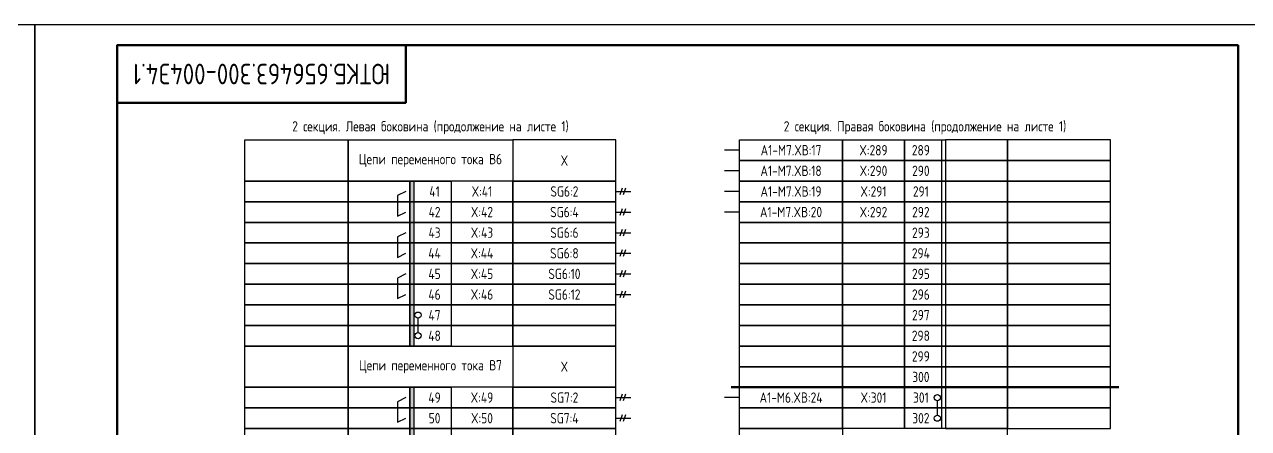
# Model space of a CAD drawing. Header units: millimetres. Extents: x -1612 to 9998, y -90 to 1220.
# Drawn here: x 8274.5 to 8571.5, y 322.1 to 420.1 of the extents above; entities that cross this region are included whole.
import ezdxf

# ---------------------------------------------------------------- set-up
doc = ezdxf.new("R2010")
doc.units = ezdxf.units.MM
doc.styles.add('Gost_type_A', font='GOST_A.TTF')

# ---------------------------------------------------------------- blocks, each defined once
blk = doc.blocks.new('Штамп угловой верхний')
at = {"lineweight": 50}
blk.add_lwpolyline([(0, 0), (70, 0), (70, -14), (0, -14)], close=True, dxfattribs=at)

msp = doc.modelspace()

# ---------------------------------------------------------------- hatches: boundary and pattern name
h = msp.add_hatch(color=256)
h.dxf.hatch_style = 1
h.paths.add_polyline_path([(8369, 382.07), (8368, 382.07), (8368, 342.07), (8369, 342.07)])
h = msp.add_hatch(color=256)
h.dxf.hatch_style = 1
h.paths.add_polyline_path([(8369, 332.07), (8368, 332.07), (8368, 292.07), (8369, 292.07)])

# ---------------------------------------------------------------- linework, layer by layer
for p, q in [((8497, 392.07), (8497, 337.07)), ((8448, 389.57), (8444.38, 389.57)), ((8448, 384.57), (8444.38, 384.57)), ((8419.54, 380.38), (8418.96, 378.76)), ((8420.33, 380.38), (8419.75, 378.76)), ((8418, 379.57), (8421.62, 379.57)), ((8448, 379.57), (8444.38, 379.57)), ((8418, 374.57), (8421.62, 374.57)), ((8419.54, 375.38), (8418.96, 373.76)), ((8420.33, 375.38), (8419.75, 373.76)), ((8448, 374.57), (8444.38, 374.57)), ((8418, 369.57), (8421.62, 369.57)), ((8419.54, 370.38), (8418.96, 368.76)), ((8420.33, 370.38), (8419.75, 368.76)), ((8419.54, 365.38), (8418.96, 363.76)), ((8420.33, 365.38), (8419.75, 363.76)), ((8418, 364.57), (8421.62, 364.57)), ((8418, 359.57), (8421.62, 359.57)), ((8419.54, 360.38), (8418.96, 358.76)), ((8420.33, 360.38), (8419.75, 358.76)), ((8497, 357.07), (8497, 337.07)), ((8418, 354.57), (8421.62, 354.57)), ((8419.54, 355.38), (8418.96, 353.76)), ((8420.33, 355.38), (8419.75, 353.76)), ((8370, 345.32), (8370, 348.82)), ((8497, 347.07), (8497, 322.07)), ((8419.54, 330.38), (8418.96, 328.76)), ((8420.33, 330.38), (8419.75, 328.76)), ((8418, 329.57), (8421.62, 329.57)), ((8448, 329.57), (8444.38, 329.57)), ((8496, 325.32), (8496, 328.82)), ((8418, 324.57), (8421.62, 324.57)), ((8419.54, 325.38), (8418.96, 323.76)), ((8420.33, 325.38), (8419.75, 323.76))]:
    msp.add_line(p, q)
at = {"lineweight": 50}
msp.add_line((8446, 332.07), (8540, 332.07), dxfattribs=at)
for points in [[(8277, 420.07), (8277, 0.07), (7980, 0.07), (7980, 420.07)], [(8574, 420.07), (8574, 0.07), (8277, 0.07), (8277, 420.07)], [(8328, 392.07), (8353, 392.07), (8353, 382.07), (8328, 382.07)], [(8353, 392.07), (8393, 392.07), (8393, 382.07), (8353, 382.07)], [(8418, 392.07), (8393, 392.07), (8393, 382.07), (8418, 382.07)], [(8448, 392.07), (8473, 392.07), (8473, 387.07), (8448, 387.07)], [(8473, 392.07), (8488, 392.07), (8488, 387.07), (8473, 387.07)], [(8488, 392.07), (8498, 392.07), (8498, 387.07), (8488, 387.07)], [(8513, 392.07), (8498, 392.07), (8498, 387.07), (8513, 387.07)], [(8538, 392.07), (8513, 392.07), (8513, 387.07), (8538, 387.07)], [(8448, 387.07), (8473, 387.07), (8473, 382.07), (8448, 382.07)], [(8473, 387.07), (8488, 387.07), (8488, 382.07), (8473, 382.07)], [(8488, 387.07), (8498, 387.07), (8498, 382.07), (8488, 382.07)], [(8513, 387.07), (8498, 387.07), (8498, 382.07), (8513, 382.07)], [(8538, 387.07), (8513, 387.07), (8513, 382.07), (8538, 382.07)], [(8328, 382.07), (8353, 382.07), (8353, 377.07), (8328, 377.07)], [(8353, 382.07), (8368, 382.07), (8368, 377.07), (8353, 377.07)], [(8368, 382.07), (8378, 382.07), (8378, 377.07), (8368, 377.07)], [(8393, 382.07), (8378, 382.07), (8378, 377.07), (8393, 377.07)], [(8418, 382.07), (8393, 382.07), (8393, 377.07), (8418, 377.07)], [(8448, 382.07), (8473, 382.07), (8473, 377.07), (8448, 377.07)], [(8473, 382.07), (8488, 382.07), (8488, 377.07), (8473, 377.07)], [(8488, 382.07), (8498, 382.07), (8498, 377.07), (8488, 377.07)], [(8513, 382.07), (8498, 382.07), (8498, 377.07), (8513, 377.07)], [(8538, 382.07), (8513, 382.07), (8513, 377.07), (8538, 377.07)], [(8328, 377.07), (8353, 377.07), (8353, 372.07), (8328, 372.07)], [(8353, 377.07), (8368, 377.07), (8368, 372.07), (8353, 372.07)], [(8368, 377.07), (8378, 377.07), (8378, 372.07), (8368, 372.07)], [(8393, 377.07), (8378, 377.07), (8378, 372.07), (8393, 372.07)], [(8418, 377.07), (8393, 377.07), (8393, 372.07), (8418, 372.07)], [(8448, 377.07), (8473, 377.07), (8473, 372.07), (8448, 372.07)], [(8473, 377.07), (8488, 377.07), (8488, 372.07), (8473, 372.07)], [(8488, 377.07), (8498, 377.07), (8498, 372.07), (8488, 372.07)], [(8513, 377.07), (8498, 377.07), (8498, 372.07), (8513, 372.07)], [(8538, 377.07), (8513, 377.07), (8513, 372.07), (8538, 372.07)], [(8328, 372.07), (8353, 372.07), (8353, 367.07), (8328, 367.07)], [(8353, 372.07), (8368, 372.07), (8368, 367.07), (8353, 367.07)], [(8368, 372.07), (8378, 372.07), (8378, 367.07), (8368, 367.07)], [(8393, 372.07), (8378, 372.07), (8378, 367.07), (8393, 367.07)], [(8418, 372.07), (8393, 372.07), (8393, 367.07), (8418, 367.07)], [(8448, 372.07), (8473, 372.07), (8473, 367.07), (8448, 367.07)], [(8473, 372.07), (8488, 372.07), (8488, 367.07), (8473, 367.07)], [(8488, 372.07), (8498, 372.07), (8498, 367.07), (8488, 367.07)], [(8513, 372.07), (8498, 372.07), (8498, 367.07), (8513, 367.07)], [(8538, 372.07), (8513, 372.07), (8513, 367.07), (8538, 367.07)], [(8328, 367.07), (8353, 367.07), (8353, 362.07), (8328, 362.07)], [(8353, 367.07), (8368, 367.07), (8368, 362.07), (8353, 362.07)], [(8368, 367.07), (8378, 367.07), (8378, 362.07), (8368, 362.07)], [(8393, 367.07), (8378, 367.07), (8378, 362.07), (8393, 362.07)], [(8418, 367.07), (8393, 367.07), (8393, 362.07), (8418, 362.07)], [(8448, 367.07), (8473, 367.07), (8473, 362.07), (8448, 362.07)], [(8473, 367.07), (8488, 367.07), (8488, 362.07), (8473, 362.07)], [(8488, 367.07), (8498, 367.07), (8498, 362.07), (8488, 362.07)], [(8513, 367.07), (8498, 367.07), (8498, 362.07), (8513, 362.07)], [(8538, 367.07), (8513, 367.07), (8513, 362.07), (8538, 362.07)], [(8328, 362.07), (8353, 362.07), (8353, 357.07), (8328, 357.07)], [(8353, 362.07), (8368, 362.07), (8368, 357.07), (8353, 357.07)], [(8368, 362.07), (8378, 362.07), (8378, 357.07), (8368, 357.07)], [(8393, 362.07), (8378, 362.07), (8378, 357.07), (8393, 357.07)], [(8418, 362.07), (8393, 362.07), (8393, 357.07), (8418, 357.07)], [(8448, 362.07), (8473, 362.07), (8473, 357.07), (8448, 357.07)], [(8473, 362.07), (8488, 362.07), (8488, 357.07), (8473, 357.07)], [(8488, 362.07), (8498, 362.07), (8498, 357.07), (8488, 357.07)], [(8513, 362.07), (8498, 362.07), (8498, 357.07), (8513, 357.07)], [(8538, 362.07), (8513, 362.07), (8513, 357.07), (8538, 357.07)], [(8328, 357.07), (8353, 357.07), (8353, 352.07), (8328, 352.07)], [(8353, 357.07), (8368, 357.07), (8368, 352.07), (8353, 352.07)], [(8368, 357.07), (8378, 357.07), (8378, 352.07), (8368, 352.07)], [(8393, 357.07), (8378, 357.07), (8378, 352.07), (8393, 352.07)], [(8418, 357.07), (8393, 357.07), (8393, 352.07), (8418, 352.07)], [(8448, 357.07), (8473, 357.07), (8473, 352.07), (8448, 352.07)], [(8473, 357.07), (8488, 357.07), (8488, 352.07), (8473, 352.07)], [(8488, 357.07), (8498, 357.07), (8498, 352.07), (8488, 352.07)], [(8513, 357.07), (8498, 357.07), (8498, 352.07), (8513, 352.07)], [(8538, 357.07), (8513, 357.07), (8513, 352.07), (8538, 352.07)], [(8328, 352.07), (8353, 352.07), (8353, 347.07), (8328, 347.07)], [(8353, 352.07), (8368, 352.07), (8368, 347.07), (8353, 347.07)], [(8368, 352.07), (8378, 352.07), (8378, 347.07), (8368, 347.07)], [(8393, 352.07), (8378, 352.07), (8378, 347.07), (8393, 347.07)], [(8418, 352.07), (8393, 352.07), (8393, 347.07), (8418, 347.07)], [(8448, 352.07), (8473, 352.07), (8473, 347.07), (8448, 347.07)], [(8473, 352.07), (8488, 352.07), (8488, 347.07), (8473, 347.07)], [(8488, 352.07), (8498, 352.07), (8498, 347.07), (8488, 347.07)], [(8513, 352.07), (8498, 352.07), (8498, 347.07), (8513, 347.07)], [(8538, 352.07), (8513, 352.07), (8513, 347.07), (8538, 347.07)], [(8328, 347.07), (8353, 347.07), (8353, 342.07), (8328, 342.07)], [(8353, 347.07), (8368, 347.07), (8368, 342.07), (8353, 342.07)], [(8368, 347.07), (8378, 347.07), (8378, 342.07), (8368, 342.07)], [(8393, 347.07), (8378, 347.07), (8378, 342.07), (8393, 342.07)], [(8418, 347.07), (8393, 347.07), (8393, 342.07), (8418, 342.07)], [(8448, 347.07), (8473, 347.07), (8473, 342.07), (8448, 342.07)], [(8473, 347.07), (8488, 347.07), (8488, 342.07), (8473, 342.07)], [(8488, 347.07), (8498, 347.07), (8498, 342.07), (8488, 342.07)], [(8513, 347.07), (8498, 347.07), (8498, 342.07), (8513, 342.07)], [(8538, 347.07), (8513, 347.07), (8513, 342.07), (8538, 342.07)], [(8328, 342.07), (8353, 342.07), (8353, 332.07), (8328, 332.07)], [(8353, 342.07), (8393, 342.07), (8393, 332.07), (8353, 332.07)], [(8418, 342.07), (8393, 342.07), (8393, 332.07), (8418, 332.07)], [(8448, 342.07), (8473, 342.07), (8473, 337.07), (8448, 337.07)], [(8473, 342.07), (8488, 342.07), (8488, 337.07), (8473, 337.07)], [(8488, 342.07), (8498, 342.07), (8498, 337.07), (8488, 337.07)], [(8513, 342.07), (8498, 342.07), (8498, 337.07), (8513, 337.07)], [(8538, 342.07), (8513, 342.07), (8513, 337.07), (8538, 337.07)], [(8448, 337.07), (8473, 337.07), (8473, 332.07), (8448, 332.07)], [(8473, 337.07), (8488, 337.07), (8488, 332.07), (8473, 332.07)], [(8488, 337.07), (8498, 337.07), (8498, 332.07), (8488, 332.07)], [(8513, 337.07), (8498, 337.07), (8498, 332.07), (8513, 332.07)], [(8538, 337.07), (8513, 337.07), (8513, 332.07), (8538, 332.07)], [(8328, 332.07), (8353, 332.07), (8353, 327.07), (8328, 327.07)], [(8353, 332.07), (8368, 332.07), (8368, 327.07), (8353, 327.07)], [(8368, 332.07), (8378, 332.07), (8378, 327.07), (8368, 327.07)], [(8393, 332.07), (8378, 332.07), (8378, 327.07), (8393, 327.07)], [(8418, 332.07), (8393, 332.07), (8393, 327.07), (8418, 327.07)], [(8448, 332.07), (8473, 332.07), (8473, 327.07), (8448, 327.07)], [(8473, 332.07), (8488, 332.07), (8488, 327.07), (8473, 327.07)], [(8488, 332.07), (8498, 332.07), (8498, 327.07), (8488, 327.07)], [(8513, 332.07), (8498, 332.07), (8498, 327.07), (8513, 327.07)], [(8538, 332.07), (8513, 332.07), (8513, 327.07), (8538, 327.07)], [(8328, 327.07), (8353, 327.07), (8353, 322.07), (8328, 322.07)], [(8353, 327.07), (8368, 327.07), (8368, 322.07), (8353, 322.07)], [(8368, 327.07), (8378, 327.07), (8378, 322.07), (8368, 322.07)], [(8393, 327.07), (8378, 327.07), (8378, 322.07), (8393, 322.07)], [(8418, 327.07), (8393, 327.07), (8393, 322.07), (8418, 322.07)], [(8448, 327.07), (8473, 327.07), (8473, 322.07), (8448, 322.07)], [(8473, 327.07), (8488, 327.07), (8488, 322.07), (8473, 322.07)], [(8488, 327.07), (8498, 327.07), (8498, 322.07), (8488, 322.07)], [(8513, 327.07), (8498, 327.07), (8498, 322.07), (8513, 322.07)], [(8538, 327.07), (8513, 327.07), (8513, 322.07), (8538, 322.07)], [(8328, 322.07), (8353, 322.07), (8353, 317.07), (8328, 317.07)], [(8353, 322.07), (8368, 322.07), (8368, 317.07), (8353, 317.07)], [(8368, 322.07), (8378, 322.07), (8378, 317.07), (8368, 317.07)], [(8393, 322.07), (8378, 322.07), (8378, 317.07), (8393, 317.07)], [(8418, 322.07), (8393, 322.07), (8393, 317.07), (8418, 317.07)], [(8448, 322.07), (8473, 322.07), (8473, 312.07), (8448, 312.07)], [(8513, 322.07), (8473, 322.07), (8473, 312.07), (8513, 312.07)]]:
    msp.add_lwpolyline(points, close=True)
msp.add_lwpolyline([(8569, 415.07), (8569, 5.07), (8297, 5.07), (8297, 415.07)], close=True, dxfattribs=at)
for points in [[(8368, 342.07), (8368, 382.07), (8369, 382.07), (8369, 342.07)], [(8367, 379.57), (8365, 378.57), (8365, 373.57), (8367, 374.57)], [(8367, 369.57), (8365, 368.57), (8365, 363.57), (8367, 364.57)], [(8367, 359.57), (8365, 358.57), (8365, 353.57), (8367, 354.57)], [(8368, 292.07), (8368, 332.07), (8369, 332.07), (8369, 292.07)], [(8367, 329.57), (8365, 328.57), (8365, 323.57), (8367, 324.57)]]:
    msp.add_lwpolyline(points)
for centre in [(8370, 349.57), (8370, 344.57), (8496, 329.57), (8496, 324.57)]:
    msp.add_circle(centre, 0.75)

# ---------------------------------------------------------------- block references
msp.add_blockref('Штамп угловой верхний', (8297, 415.07))

# ---------------------------------------------------------------- texts
at = {"insert": (8332, 408.07), "char_height": 5, "width": 70, "attachment_point": 5, "rotation": 180, "style": 'Gost_type_A'}
msp.add_mtext('ЮТКБ.656463.300-004Э4.1', dxfattribs=at)
at = {"char_height": 2.5, "attachment_point": 5, "style": 'Gost_type_A'}
for s, insert, width in [('2 секция. Левая боковина (продолжение на листе 1)', (8373, 395.03), 90), ('2 секция. Правая боковина (продолжение на листе 1)', (8493, 395.03), 90), ('A1-M7.XВ:17', (8460.5, 389.57), 25), ('Цепи переменного тока В6', (8373, 387.07), 40), ('X', (8405.5, 387.07), 25), ('A1-M7.XВ:18', (8460.5, 384.57), 25), ('SG6:2', (8405.5, 379.57), 25), ('A1-M7.XВ:19', (8460.5, 379.57), 25), ('SG6:4', (8405.5, 374.57), 25), ('A1-M7.XВ:20', (8460.5, 374.57), 25), ('SG6:6', (8405.5, 369.57), 25), ('SG6:8', (8405.5, 364.57), 25), ('SG6:10', (8405.5, 359.57), 25), ('SG6:12', (8405.5, 354.57), 25), ('Цепи переменного тока В7', (8373, 337.07), 40), ('X', (8405.5, 337.07), 25), ('SG7:2', (8405.5, 329.57), 25), ('A1-M6.XВ:24', (8460.5, 329.57), 25), ('SG7:4', (8405.5, 324.57), 25)]:
    msp.add_mtext(s, dxfattribs=dict(at, insert=insert, width=width))
at = {"ltscale": 10, "char_height": 2.5, "attachment_point": 5, "style": 'Gost_type_A'}
for s, insert, width in [('X:289', (8480.5, 389.57), 15), ('289', (8492, 389.57), 8), ('X:290', (8480.5, 384.57), 15), ('290', (8492, 384.57), 8), ('41', (8374, 379.57), 8), ('X:41', (8385.5, 379.57), 15), ('X:291', (8480.5, 379.57), 15), ('291', (8492, 379.57), 8), ('42', (8374, 374.57), 8), ('X:42', (8385.5, 374.57), 15), ('X:292', (8480.5, 374.57), 15), ('292', (8492, 374.57), 8), ('43', (8374, 369.57), 8), ('X:43', (8385.5, 369.57), 15), ('293', (8492, 369.57), 8), ('44', (8374, 364.57), 8), ('X:44', (8385.5, 364.57), 15), ('294', (8492, 364.57), 8), ('45', (8374, 359.57), 8), ('X:45', (8385.5, 359.57), 15), ('295', (8492, 359.57), 8), ('46', (8374, 354.57), 8), ('X:46', (8385.5, 354.57), 15), ('296', (8492, 354.57), 8), ('47', (8374, 349.57), 8), ('297', (8492, 349.57), 8), ('48', (8374, 344.57), 8), ('298', (8492, 344.57), 8), ('299', (8492, 339.57), 8), ('300', (8492, 334.57), 8), ('49', (8374, 329.57), 8), ('X:49', (8385.5, 329.57), 15), ('X:301', (8480.5, 329.57), 15), ('301', (8492, 329.57), 8), ('50', (8374, 324.57), 8), ('X:50', (8385.5, 324.57), 15), ('302', (8492, 324.57), 8)]:
    msp.add_mtext(s, dxfattribs=dict(at, insert=insert, width=width))

doc.saveas('drawing.dxf')
